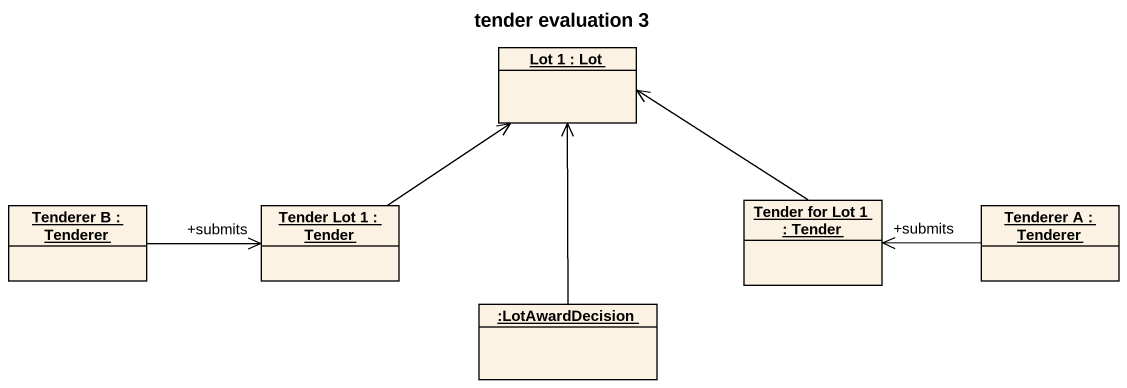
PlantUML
@startuml
title tender evaluation 3
hide circle
hide empty members
object "Lot 1 : Lot" as Lot_1
object "Tenderer B : Tenderer" as Tenderer_B
object "Tender Lot 1 : Tender" as Tender_Lot_1
object "Tender for Lot 1 : Tender" as Tender_for_Lot_1
object "Tenderer A : Tenderer" as Tenderer_A
object ":LotAwardDecision" as LotAwardDecision
Tenderer_B -right-> "+submits" Tender_Lot_1
Tender_Lot_1 -up-> Lot_1
Tender_for_Lot_1 -up-> Lot_1
Tenderer_A -left-> "+submits" Tender_for_Lot_1
LotAwardDecision -up-> Lot_1
@enduml
